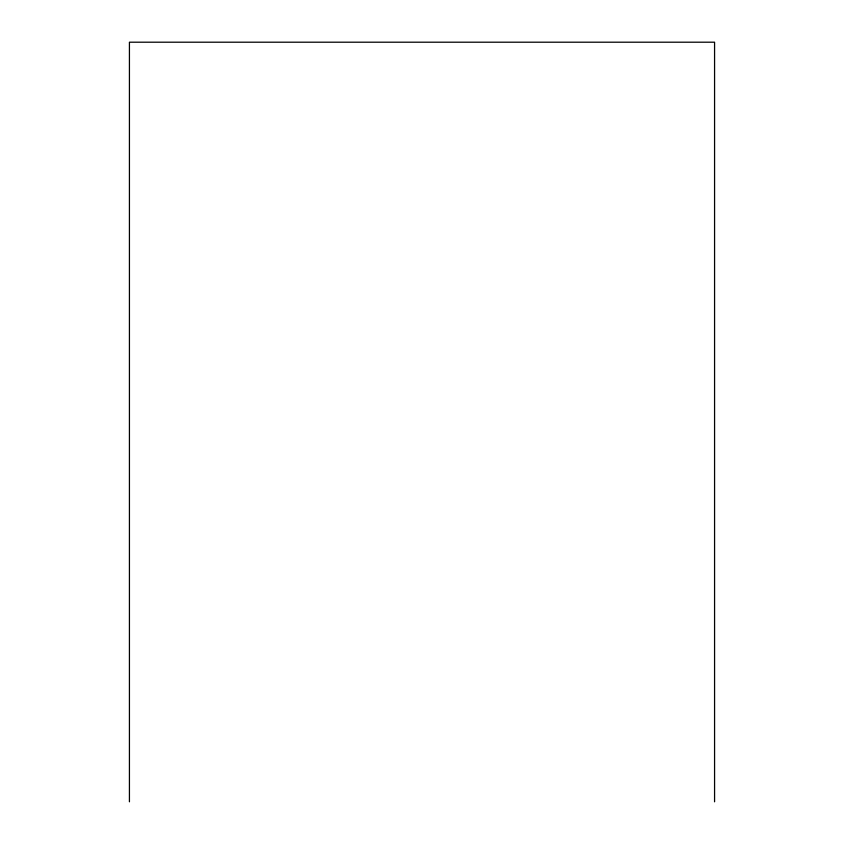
<?xml version="1.0" encoding="UTF-8"?>
<svg xmlns="http://www.w3.org/2000/svg" width="844" height="844" viewBox="0 0 844 844"><rect width="100%" height="100%" fill="white"/><g stroke="black" fill="none" stroke-linecap="round" stroke-linejoin="round"><path stroke-width="1.27" d="M714.573 801.8L714.573 42.2L129.427 42.2L129.427 801.8"/></g></svg>
